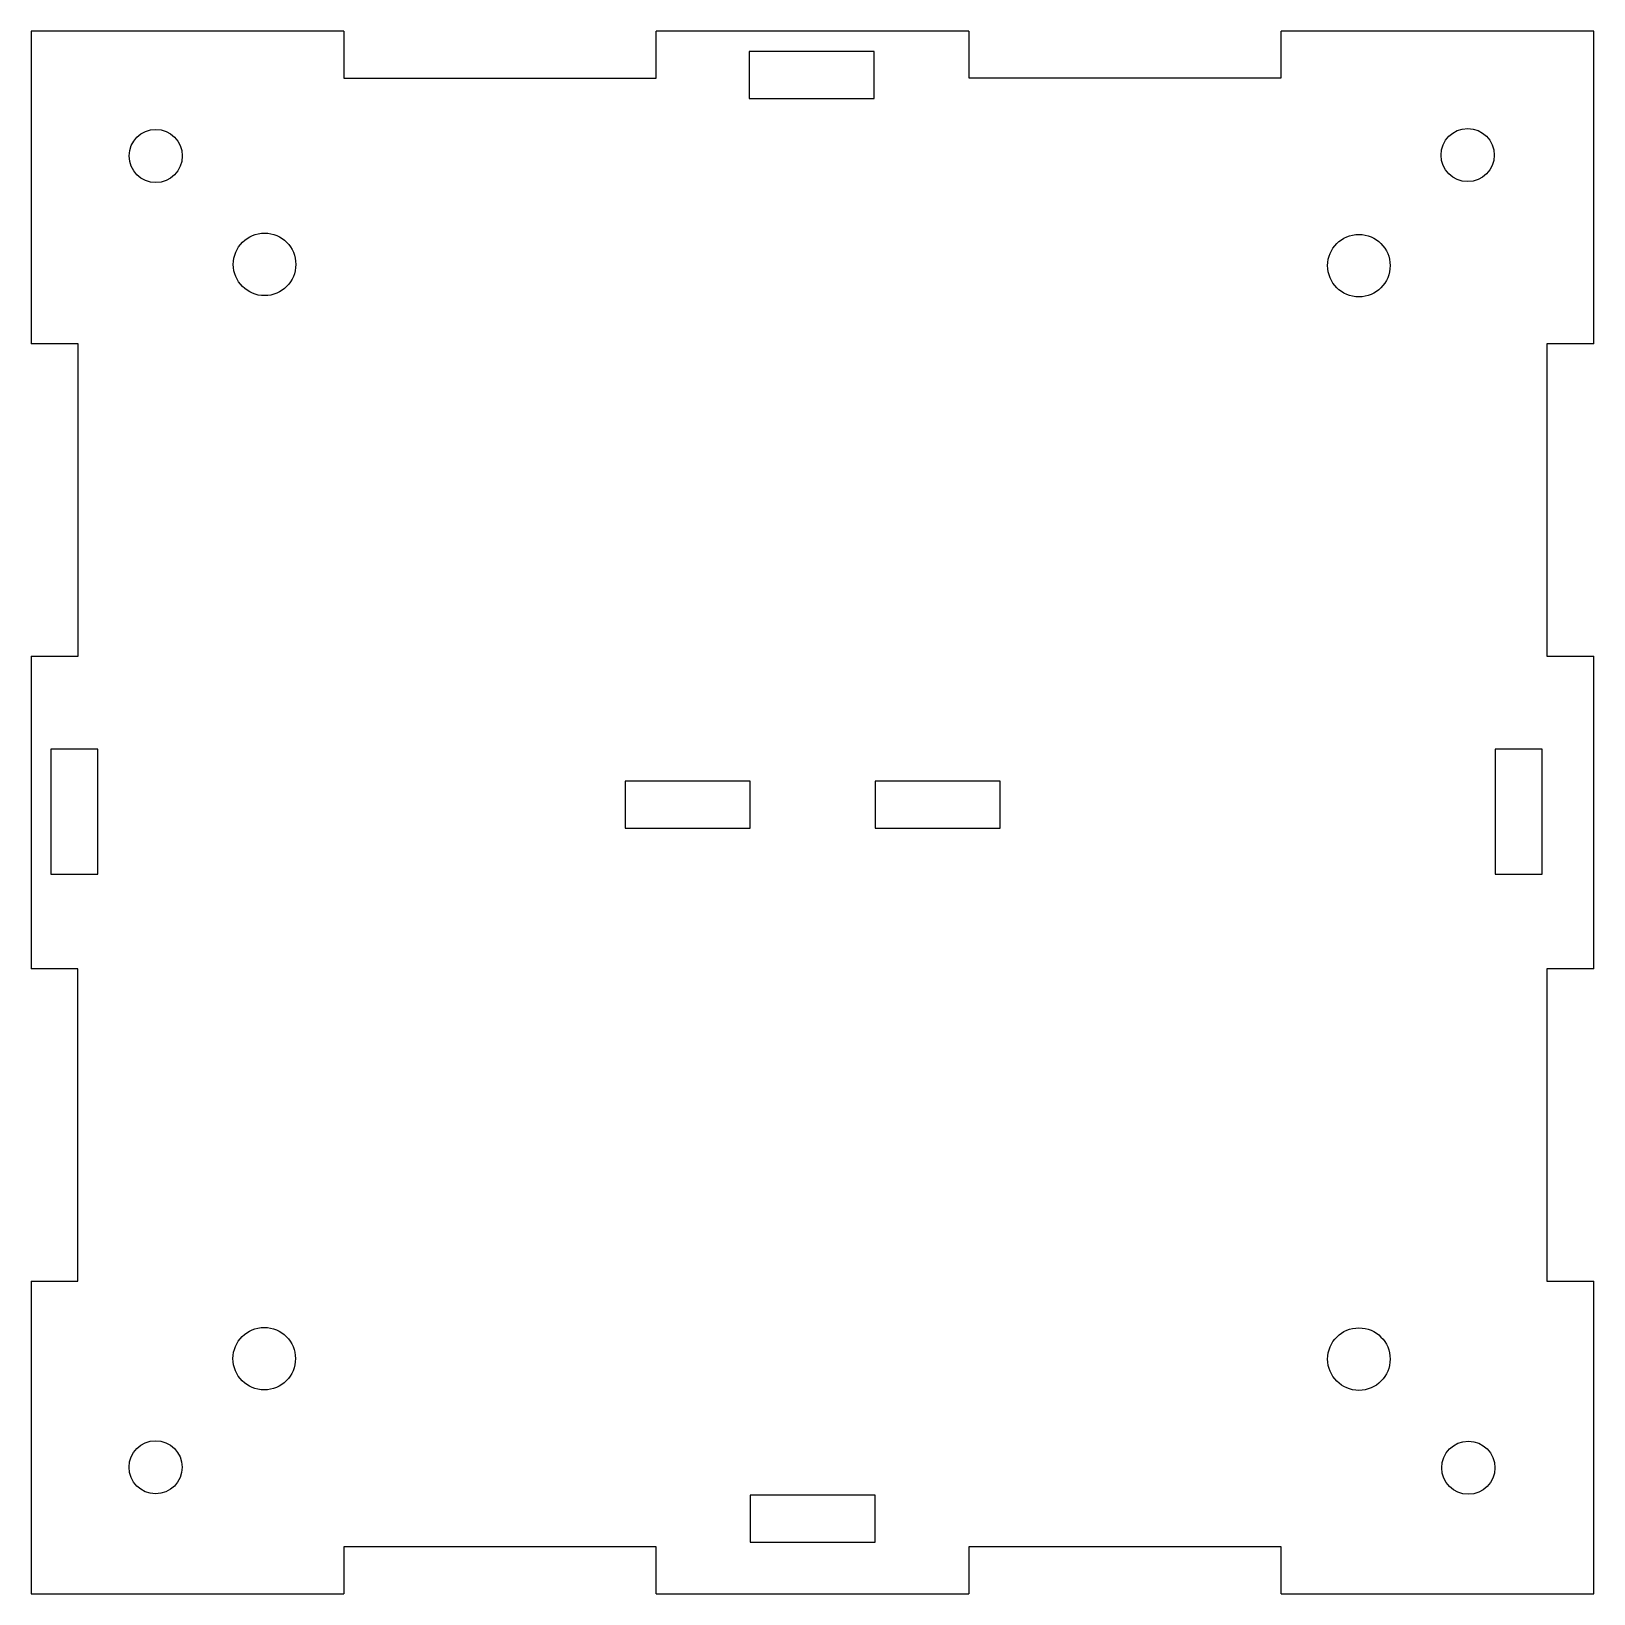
# Model space of a CAD drawing. Header units: millimetres. Extents: x -100 to 0, y 0 to 100.
import ezdxf

# ---------------------------------------------------------------- set-up
doc = ezdxf.new("R2010")
doc.units = ezdxf.units.MM
doc.layers.add('Pocket002', color=7, linetype='CONTINUOUS')

msp = doc.modelspace()

# ---------------------------------------------------------------- linework, layer by layer
at = {"layer": 'Pocket002'}
for p, q in [((-100, 100), (-100, 80)), ((-80, 100), (-100, 100)), ((-100, 100, 3), (-100, 80, 3)), ((-80, 100, 3), (-100, 100, 3)), ((-100, 100), (-100, 80)), ((-100, 100, 3), (-100, 80, 3)), ((-100, 100), (-100, 100, 3)), ((-80, 100), (-100, 100)), ((-100, 100), (-100, 100, 3)), ((-80, 100, 3), (-100, 100, 3)), ((-80, 100), (-80, 97)), ((-80, 100, 3), (-80, 97, 3)), ((-80, 100, 3), (-80, 97, 3)), ((-80, 100), (-80, 97)), ((-80, 100, 3), (-80, 100)), ((-80, 100, 3), (-80, 100)), ((-40, 100), (-60, 100)), ((-60, 97), (-60, 100)), ((-40, 100, 3), (-60, 100, 3)), ((-60, 97, 3), (-60, 100, 3)), ((-40, 100), (-60, 100)), ((-60, 100, 3), (-60, 100)), ((-40, 100, 3), (-60, 100, 3)), ((-60, 97, 3), (-60, 100, 3)), ((-60, 100, 3), (-60, 100)), ((-60, 97), (-60, 100)), ((-40, 100), (-40, 97.016)), ((-40, 100, 3), (-40, 97.016, 3)), ((-40, 100, 3), (-40, 97.016, 3)), ((-40, 100), (-40, 97.016)), ((-40, 100, 3), (-40, 100)), ((-40, 100, 3), (-40, 100)), ((0, 100), (-20, 100)), ((-20, 97.016), (-20, 100)), ((0, 100, 3), (-20, 100, 3)), ((-20, 97.016, 3), (-20, 100, 3)), ((0, 100), (-20, 100)), ((-20, 100), (-20, 100, 3)), ((0, 100, 3), (-20, 100, 3)), ((-20, 97.016, 3), (-20, 100, 3)), ((-20, 100), (-20, 100, 3)), ((-20, 97.016), (-20, 100)), ((0, 80), (0, 100)), ((0, 80, 3), (0, 100, 3)), ((0, 80), (0, 100)), ((0, 100), (0, 100, 3)), ((0, 80, 3), (0, 100, 3)), ((0, 100), (0, 100, 3)), ((-46.062187, 98.699806), (-54.062187, 98.699806)), ((-54.062187, 98.699806), (-54.062187, 95.699806)), ((-46.062187, 98.699806, 3), (-54.062187, 98.699806, 3)), ((-54.062187, 98.699806, 3), (-54.062187, 95.699806, 3)), ((-46.062187, 98.699806, 3), (-54.062187, 98.699806, 3)), ((-54.062187, 98.699806, 3), (-54.062187, 98.699806)), ((-46.062187, 98.699806), (-54.062187, 98.699806)), ((-54.062187, 98.699806, 3), (-54.062187, 95.699806, 3)), ((-54.062187, 98.699806), (-54.062187, 95.699806)), ((-54.062187, 98.699806, 3), (-54.062187, 98.699806)), ((-46.062187, 95.699806), (-46.062187, 98.699806)), ((-46.062187, 95.699806, 3), (-46.062187, 98.699806, 3)), ((-46.062187, 95.699806, 3), (-46.062187, 98.699806, 3)), ((-46.062187, 98.699806, 3), (-46.062187, 98.699806)), ((-46.062187, 95.699806), (-46.062187, 98.699806)), ((-46.062187, 98.699806, 3), (-46.062187, 98.699806)), ((-80, 97), (-60, 97)), ((-80, 97, 3), (-60, 97, 3)), ((-80, 97, 3), (-60, 97, 3)), ((-80, 97), (-60, 97)), ((-80, 97, 3), (-80, 97)), ((-80, 97, 3), (-80, 97)), ((-60, 97, 3), (-60, 97)), ((-60, 97, 3), (-60, 97)), ((-40, 97.016), (-20, 97.016)), ((-40, 97.016, 3), (-20, 97.016, 3)), ((-40, 97.016, 3), (-20, 97.016, 3)), ((-40, 97.016), (-20, 97.016)), ((-40, 97.016, 3), (-40, 97.016)), ((-40, 97.016, 3), (-40, 97.016)), ((-20, 97.016, 3), (-20, 97.016)), ((-20, 97.016, 3), (-20, 97.016)), ((-54.062187, 95.699806), (-46.062187, 95.699806)), ((-54.062187, 95.699806, 3), (-46.062187, 95.699806, 3)), ((-54.062187, 95.699806, 3), (-54.062187, 95.699806)), ((-54.062187, 95.699806, 3), (-46.062187, 95.699806, 3)), ((-54.062187, 95.699806), (-46.062187, 95.699806)), ((-54.062187, 95.699806, 3), (-54.062187, 95.699806)), ((-46.062187, 95.699806, 3), (-46.062187, 95.699806)), ((-46.062187, 95.699806, 3), (-46.062187, 95.699806)), ((-90.331982, 92.017059, 3), (-90.331982, 92.017059)), ((-90.331982, 92.017059, 3), (-90.331982, 92.017059)), ((-6.368984, 92.077721, 3), (-6.368984, 92.077721)), ((-6.368984, 92.077721, 3), (-6.368984, 92.077721)), ((-83.067665, 85.077736, 3), (-83.067665, 85.077736)), ((-83.067665, 85.077736, 3), (-83.067665, 85.077736)), ((-13.032068, 85.000038, 3), (-13.032068, 85.000038)), ((-13.032068, 85.000038, 3), (-13.032068, 85.000038)), ((-97, 80), (-100, 80)), ((-97, 80, 3), (-100, 80, 3)), ((-97, 80, 3), (-100, 80, 3)), ((-100, 80, 3), (-100, 80)), ((-97, 80), (-100, 80)), ((-100, 80, 3), (-100, 80)), ((-97, 60), (-97, 80)), ((-97, 60, 3), (-97, 80, 3)), ((-97, 60, 3), (-97, 80, 3)), ((-97, 80, 3), (-97, 80)), ((-97, 60), (-97, 80)), ((-97, 80, 3), (-97, 80)), ((-3, 80), (-3, 60)), ((0, 80), (-3, 80)), ((-3, 80, 3), (-3, 60, 3)), ((0, 80, 3), (-3, 80, 3)), ((-3, 80, 3), (-3, 60, 3)), ((-3, 80), (-3, 60)), ((-3, 80, 3), (-3, 80)), ((0, 80, 3), (-3, 80, 3)), ((-3, 80, 3), (-3, 80)), ((0, 80), (-3, 80)), ((0, 80, 3), (0, 80)), ((0, 80, 3), (0, 80)), ((-100, 60), (-100, 40)), ((-100, 60), (-97, 60)), ((-100, 60, 3), (-100, 40, 3)), ((-100, 60, 3), (-97, 60, 3)), ((-100, 60), (-100, 40)), ((-100, 60, 3), (-100, 40, 3)), ((-100, 60, 3), (-100, 60)), ((-100, 60, 3), (-97, 60, 3)), ((-100, 60), (-97, 60)), ((-100, 60, 3), (-100, 60)), ((-97, 60, 3), (-97, 60)), ((-97, 60, 3), (-97, 60)), ((-3, 60), (0, 60)), ((-3, 60, 3), (0, 60, 3)), ((-3, 60, 3), (0, 60, 3)), ((-3, 60), (0, 60)), ((-3, 60, 3), (-3, 60)), ((-3, 60, 3), (-3, 60)), ((0, 40), (0, 60)), ((0, 40, 3), (0, 60, 3)), ((0, 40), (0, 60)), ((0, 60, 3), (0, 60)), ((0, 40, 3), (0, 60, 3)), ((0, 60, 3), (0, 60)), ((-95.741058, 54.060711), (-98.741058, 54.060711)), ((-98.741058, 54.060711), (-98.741058, 46.060711)), ((-95.741058, 54.060711, 3), (-98.741058, 54.060711, 3)), ((-98.741058, 54.060711, 3), (-98.741058, 46.060711, 3)), ((-95.741058, 54.060711, 3), (-98.741058, 54.060711, 3)), ((-98.741058, 54.060711, 3), (-98.741058, 54.060711)), ((-95.741058, 54.060711), (-98.741058, 54.060711)), ((-98.741058, 54.060711, 3), (-98.741058, 46.060711, 3)), ((-98.741058, 54.060711), (-98.741058, 46.060711)), ((-98.741058, 54.060711, 3), (-98.741058, 54.060711)), ((-95.741058, 46.060711), (-95.741058, 54.060711)), ((-95.741058, 46.060711, 3), (-95.741058, 54.060711, 3)), ((-95.741058, 46.060711, 3), (-95.741058, 54.060711, 3)), ((-95.741058, 54.060711, 3), (-95.741058, 54.060711)), ((-95.741058, 46.060711), (-95.741058, 54.060711)), ((-95.741058, 54.060711, 3), (-95.741058, 54.060711)), ((-3.299203, 54.04369), (-6.299203, 54.04369)), ((-6.299203, 54.04369), (-6.299203, 46.04369)), ((-3.299203, 54.04369, 3), (-6.299203, 54.04369, 3)), ((-6.299203, 54.04369, 3), (-6.299203, 46.04369, 3)), ((-3.299203, 54.04369, 3), (-6.299203, 54.04369, 3)), ((-6.299203, 54.04369, 3), (-6.299203, 54.04369)), ((-3.299203, 54.04369), (-6.299203, 54.04369)), ((-6.299203, 54.04369, 3), (-6.299203, 46.04369, 3)), ((-6.299203, 54.04369), (-6.299203, 46.04369)), ((-6.299203, 54.04369, 3), (-6.299203, 54.04369)), ((-3.299203, 46.04369), (-3.299203, 54.04369)), ((-3.299203, 46.04369, 3), (-3.299203, 54.04369, 3)), ((-3.299203, 54.04369, 3), (-3.299203, 54.04369)), ((-3.299203, 46.04369, 3), (-3.299203, 54.04369, 3)), ((-3.299203, 54.04369, 3), (-3.299203, 54.04369)), ((-3.299203, 46.04369), (-3.299203, 54.04369)), ((-54, 52), (-62, 52)), ((-62, 52), (-62, 49)), ((-54, 52, 3), (-62, 52, 3)), ((-62, 52, 3), (-62, 49, 3)), ((-54, 52, 3), (-62, 52, 3)), ((-62, 52, 3), (-62, 52)), ((-54, 52), (-62, 52)), ((-62, 52, 3), (-62, 49, 3)), ((-62, 52), (-62, 49)), ((-62, 52, 3), (-62, 52)), ((-54, 49), (-54, 52)), ((-54, 49, 3), (-54, 52, 3)), ((-54, 49, 3), (-54, 52, 3)), ((-54, 52, 3), (-54, 52)), ((-54, 49), (-54, 52)), ((-54, 52, 3), (-54, 52)), ((-46, 52), (-46, 49)), ((-38, 52), (-46, 52)), ((-46, 52, 3), (-46, 49, 3)), ((-38, 52, 3), (-46, 52, 3)), ((-46, 52, 3), (-46, 49, 3)), ((-46, 52), (-46, 49)), ((-46, 52, 3), (-46, 52)), ((-38, 52, 3), (-46, 52, 3)), ((-46, 52, 3), (-46, 52)), ((-38, 52), (-46, 52)), ((-38, 49), (-38, 52)), ((-38, 49, 3), (-38, 52, 3)), ((-38, 49, 3), (-38, 52, 3)), ((-38, 52, 3), (-38, 52)), ((-38, 49), (-38, 52)), ((-38, 52, 3), (-38, 52)), ((-62, 49), (-54, 49)), ((-62, 49, 3), (-54, 49, 3)), ((-62, 49, 3), (-62, 49)), ((-62, 49, 3), (-54, 49, 3)), ((-62, 49), (-54, 49)), ((-62, 49, 3), (-62, 49)), ((-54, 49, 3), (-54, 49)), ((-54, 49, 3), (-54, 49)), ((-46, 49), (-38, 49)), ((-46, 49, 3), (-38, 49, 3)), ((-46, 49, 3), (-46, 49)), ((-46, 49, 3), (-38, 49, 3)), ((-46, 49), (-38, 49)), ((-46, 49, 3), (-46, 49)), ((-38, 49, 3), (-38, 49)), ((-38, 49, 3), (-38, 49)), ((-98.741058, 46.060711), (-95.741058, 46.060711)), ((-98.741058, 46.060711, 3), (-95.741058, 46.060711, 3)), ((-98.741058, 46.060711, 3), (-98.741058, 46.060711)), ((-98.741058, 46.060711, 3), (-95.741058, 46.060711, 3)), ((-98.741058, 46.060711), (-95.741058, 46.060711)), ((-98.741058, 46.060711, 3), (-98.741058, 46.060711)), ((-95.741058, 46.060711, 3), (-95.741058, 46.060711)), ((-95.741058, 46.060711, 3), (-95.741058, 46.060711)), ((-6.299203, 46.04369), (-3.299203, 46.04369)), ((-6.299203, 46.04369, 3), (-3.299203, 46.04369, 3)), ((-6.299203, 46.04369, 3), (-6.299203, 46.04369)), ((-6.299203, 46.04369, 3), (-3.299203, 46.04369, 3)), ((-6.299203, 46.04369), (-3.299203, 46.04369)), ((-6.299203, 46.04369, 3), (-6.299203, 46.04369)), ((-3.299203, 46.04369, 3), (-3.299203, 46.04369)), ((-3.299203, 46.04369, 3), (-3.299203, 46.04369)), ((-97.025968, 40), (-100, 40)), ((-97.025968, 40, 3), (-100, 40, 3)), ((-97.025968, 40, 3), (-100, 40, 3)), ((-100, 40), (-100, 40, 3)), ((-97.025968, 40), (-100, 40)), ((-100, 40), (-100, 40, 3)), ((-97.025968, 20), (-97.025968, 40)), ((-97.025968, 20, 3), (-97.025968, 40, 3)), ((-97.025968, 20, 3), (-97.025968, 40, 3)), ((-97.025968, 40, 3), (-97.025968, 40)), ((-97.025968, 20), (-97.025968, 40)), ((-97.025968, 40, 3), (-97.025968, 40)), ((-3, 40), (-3, 20)), ((0, 40), (-3, 40)), ((-3, 40, 3), (-3, 20, 3)), ((0, 40, 3), (-3, 40, 3)), ((-3, 40, 3), (-3, 20, 3)), ((-3, 40), (-3, 20)), ((-3, 40, 3), (-3, 40)), ((0, 40, 3), (-3, 40, 3)), ((-3, 40, 3), (-3, 40)), ((0, 40), (-3, 40)), ((0, 40, 3), (0, 40)), ((0, 40, 3), (0, 40)), ((-100, 20), (-100, 0)), ((-100, 20), (-97.025968, 20)), ((-100, 20, 3), (-100, 0, 3)), ((-100, 20, 3), (-97.025968, 20, 3)), ((-100, 20), (-100, 0)), ((-100, 20, 3), (-100, 0, 3)), ((-100, 20, 3), (-100, 20)), ((-100, 20, 3), (-97.025968, 20, 3)), ((-100, 20), (-97.025968, 20)), ((-100, 20, 3), (-100, 20)), ((-97.025968, 20, 3), (-97.025968, 20)), ((-97.025968, 20, 3), (-97.025968, 20)), ((-3, 20), (0, 20)), ((-3, 20, 3), (0, 20, 3)), ((-3, 20), (0, 20)), ((-3, 20, 3), (-3, 20)), ((-3, 20, 3), (0, 20, 3)), ((-3, 20, 3), (-3, 20)), ((0, 0), (0, 20)), ((0, 20, 3), (0, 20)), ((0, 0, 3), (0, 20, 3)), ((0, 0), (0, 20)), ((0, 20, 3), (0, 20)), ((0, 0, 3), (0, 20, 3)), ((-83.089256, 15.047867, 3), (-83.089256, 15.047867)), ((-83.089256, 15.047867, 3), (-83.089256, 15.047867)), ((-13.031138, 15.017691, 3), (-13.031138, 15.017691)), ((-13.031138, 15.017691, 3), (-13.031138, 15.017691)), ((-90.343442, 8.093823, 3), (-90.343442, 8.093823)), ((-90.343442, 8.093823, 3), (-90.343442, 8.093823)), ((-6.32655, 8.066329, 3), (-6.32655, 8.066329)), ((-6.32655, 8.066329, 3), (-6.32655, 8.066329)), ((-46, 6.3), (-54, 6.3)), ((-54, 6.3), (-54, 3.3)), ((-46, 6.3, 3), (-54, 6.3, 3)), ((-54, 6.3, 3), (-54, 3.3, 3)), ((-46, 6.3, 3), (-54, 6.3, 3)), ((-54, 6.3, 3), (-54, 6.3)), ((-46, 6.3), (-54, 6.3)), ((-54, 6.3, 3), (-54, 3.3, 3)), ((-54, 6.3), (-54, 3.3)), ((-54, 6.3, 3), (-54, 6.3)), ((-46, 3.3), (-46, 6.3)), ((-46, 3.3, 3), (-46, 6.3, 3)), ((-46, 3.3, 3), (-46, 6.3, 3)), ((-46, 6.3, 3), (-46, 6.3)), ((-46, 3.3), (-46, 6.3)), ((-46, 6.3, 3), (-46, 6.3)), ((-60, 3), (-80, 3)), ((-80, 3), (-80, 0)), ((-60, 3, 3), (-80, 3, 3)), ((-80, 3, 3), (-80, 0, 3)), ((-60, 3, 3), (-80, 3, 3)), ((-80, 3, 3), (-80, 3)), ((-60, 3), (-80, 3)), ((-80, 3, 3), (-80, 0, 3)), ((-80, 3), (-80, 0)), ((-80, 3, 3), (-80, 3)), ((-60, 0), (-60, 3)), ((-60, 0, 3), (-60, 3, 3)), ((-60, 0, 3), (-60, 3, 3)), ((-60, 3, 3), (-60, 3)), ((-60, 0), (-60, 3)), ((-60, 3, 3), (-60, 3)), ((-54, 3.3), (-46, 3.3)), ((-54, 3.3, 3), (-46, 3.3, 3)), ((-54, 3.3, 3), (-54, 3.3)), ((-54, 3.3, 3), (-46, 3.3, 3)), ((-54, 3.3), (-46, 3.3)), ((-54, 3.3, 3), (-54, 3.3)), ((-46, 3.3, 3), (-46, 3.3)), ((-46, 3.3, 3), (-46, 3.3)), ((-20, 3), (-40, 3)), ((-40, 3), (-40, 0)), ((-20, 3, 3), (-40, 3, 3)), ((-40, 3, 3), (-40, 0, 3)), ((-20, 3, 3), (-40, 3, 3)), ((-40, 3, 3), (-40, 3)), ((-20, 3), (-40, 3)), ((-40, 3, 3), (-40, 0, 3)), ((-40, 3), (-40, 0)), ((-40, 3, 3), (-40, 3)), ((-20, 0), (-20, 3)), ((-20, 0, 3), (-20, 3, 3)), ((-20, 0, 3), (-20, 3, 3)), ((-20, 3, 3), (-20, 3)), ((-20, 0), (-20, 3)), ((-20, 3, 3), (-20, 3)), ((-100, 0), (-80, 0)), ((-100, 0, 3), (-80, 0, 3)), ((-100, 0), (-80, 0)), ((-100, 0, 3), (-80, 0, 3)), ((-100, 0), (-100, 0, 3)), ((-100, 0), (-100, 0, 3)), ((-80, 0, 3), (-80, 0)), ((-80, 0, 3), (-80, 0)), ((-60, 0), (-40, 0)), ((-60, 0, 3), (-40, 0, 3)), ((-60, 0), (-40, 0)), ((-60, 0, 3), (-40, 0, 3)), ((-60, 0, 3), (-60, 0)), ((-60, 0, 3), (-60, 0)), ((-40, 0, 3), (-40, 0)), ((-40, 0, 3), (-40, 0)), ((-20, 0), (0, 0)), ((-20, 0, 3), (0, 0, 3)), ((-20, 0), (0, 0)), ((-20, 0, 3), (0, 0, 3)), ((-20, 0, 3), (-20, 0)), ((-20, 0, 3), (-20, 0)), ((0, 0), (0, 0, 3)), ((0, 0), (0, 0, 3))]:
    msp.add_line(p, q, dxfattribs=at)
for centre, radius in [((-92.031982, 92.017059), 1.7), ((-92.031982, 92.017059, 3), 1.7), ((-92.031982, 92.017059, 3), 1.7), ((-92.031982, 92.017059), 1.7), ((-8.068984, 92.077721), 1.7), ((-8.068984, 92.077721, 3), 1.7), ((-8.068984, 92.077721, 3), 1.7), ((-8.068984, 92.077721), 1.7), ((-85.067665, 85.077736), 2), ((-85.067665, 85.077736, 3), 2), ((-85.067665, 85.077736, 3), 2), ((-85.067665, 85.077736), 2), ((-15.032068, 85.000038), 2), ((-15.032068, 85.000038, 3), 2), ((-15.032068, 85.000038, 3), 2), ((-15.032068, 85.000038), 2), ((-85.089256, 15.047867), 2), ((-85.089256, 15.047867, 3), 2), ((-85.089256, 15.047867, 3), 2), ((-85.089256, 15.047867), 2), ((-15.031138, 15.017691), 2), ((-15.031138, 15.017691, 3), 2), ((-15.031138, 15.017691, 3), 2), ((-15.031138, 15.017691), 2), ((-92.043442, 8.093823), 1.7), ((-92.043442, 8.093823, 3), 1.7), ((-92.043442, 8.093823, 3), 1.7), ((-92.043442, 8.093823), 1.7), ((-8.02655, 8.066329), 1.7), ((-8.02655, 8.066329, 3), 1.7), ((-8.02655, 8.066329, 3), 1.7), ((-8.02655, 8.066329), 1.7)]:
    msp.add_circle(centre, radius, dxfattribs=at)

doc.saveas('drawing.dxf')
